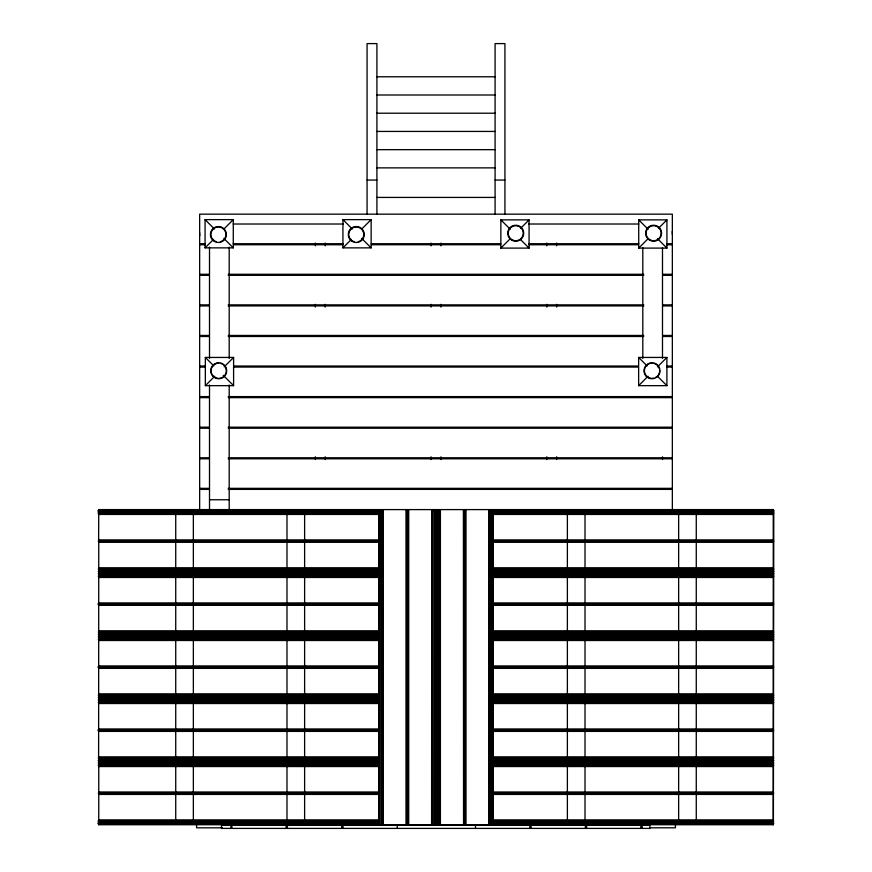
<?xml version="1.0" encoding="UTF-8"?>
<svg xmlns="http://www.w3.org/2000/svg" width="872" height="872" viewBox="0 0 872 872"><rect width="100%" height="100%" fill="white"/><g stroke="black" fill="none" stroke-linecap="round" stroke-linejoin="round"><path stroke-width="1.31" d="M379.255 514.447L98.612 514.447L98.22 510.807L98.612 509.597L773.388 509.597L773.78 510.807L773.388 824.727L98.612 824.727L98.22 823.506L98.612 819.876L379.255 819.876M379.255 542.319L98.612 542.319L98.754 509.597M379.255 766.543L98.612 766.543L98.754 539.899M379.255 605.342L98.612 605.342L98.22 604.133L98.612 602.923L379.255 602.923M379.255 668.377L98.612 668.377L98.22 667.156L98.612 665.946L379.255 665.946M379.255 731.401L98.612 731.401L98.22 730.18L98.612 728.97L379.255 728.97M98.754 824.727L98.754 756.852M98.754 567.77L98.754 577.471M98.754 630.794L98.754 640.495M98.754 693.829L98.754 703.519M98.754 791.994L98.754 794.425M773.246 824.727L773.246 509.597M205.073 247.866L205.073 219.624L233.282 219.624L233.282 247.866L205.073 247.866L213.531 239.386M223.875 229.031L233.282 219.624M224.05 365.433L224.126 365.357A7.663 7.663 0 0 1 222.534 377.413A7.663 7.663 0 0 1 211.307 372.758A7.663 7.663 0 0 1 218.709 363.123L218.709 363.221M342.936 247.866L342.936 219.624L371.145 219.624L371.145 247.866L342.936 247.866L351.394 239.386M361.738 229.031L371.145 219.624M205.345 385.653L233.598 385.653L233.598 357.444L205.345 357.444L205.345 385.653L214.763 376.257M224.18 366.85L233.598 357.444M500.855 248.106L500.855 219.864L529.064 219.864L529.064 248.106L500.855 248.106L510.262 238.688M520.606 228.333L529.064 219.864M638.718 248.106L638.718 219.864L666.927 219.864L666.927 248.106L638.718 248.106L648.125 238.688M658.469 228.333L666.927 219.864M638.642 385.653L666.895 385.653L666.895 357.444L638.642 357.444L638.642 385.653L648.059 376.257M657.477 366.85L666.895 357.444M376.911 76.78L495.089 76.78M376.911 94.994L495.089 94.994M376.911 113.218L495.089 113.218M376.911 131.432L495.089 131.432M376.911 149.657L495.089 149.657M376.911 167.871L495.089 167.871M367.068 180.057L376.911 180.057M495.089 180.057L504.932 180.057M376.911 197.421L495.089 197.421M233.216 224.017L343.35 224.017M528.65 224.017L638.784 224.017M199.655 243.713L205.105 243.713M233.216 243.713L343.35 243.713M371.298 243.713L500.702 243.713M528.65 243.713L638.784 243.713M666.895 243.713L672.345 243.713M199.655 244.749L205.105 244.749M233.707 244.749L342.685 244.749M371.298 244.749L500.702 244.749M529.315 244.749L638.293 244.749M666.895 244.749L672.345 244.749M199.655 274.288L209.193 274.288M228.257 274.288L643.743 274.288M662.807 274.288L672.345 274.288M199.655 275.323L209.193 275.323M228.257 275.323L643.743 275.323M662.807 275.323L672.345 275.323M199.655 304.873L209.193 304.873M228.257 304.873L643.743 304.873M662.807 304.873L672.345 304.873M199.655 305.909L209.193 305.909M228.257 305.909L643.743 305.909M662.807 305.909L672.345 305.909M199.655 335.448L209.193 335.448M228.257 335.448L643.743 335.448M662.807 335.448L672.345 335.448M199.655 336.483L209.193 336.483M228.257 336.483L643.743 336.483M662.807 336.483L672.345 336.483M199.655 366.033L205.105 366.033M233.707 366.033L638.293 366.033M666.895 366.033L672.345 366.033M199.655 367.068L205.105 367.068M233.707 367.068L638.293 367.068M666.895 367.068L672.345 367.068M199.655 396.607L209.193 396.607M228.257 396.607L672.345 396.607M199.655 397.643L209.193 397.643M228.257 397.643L672.345 397.643M199.655 427.193L209.193 427.193M228.257 427.193L672.345 427.193M199.655 428.228L209.193 428.228M228.257 428.228L672.345 428.228M199.655 457.767L209.193 457.767M228.257 457.767L672.345 457.767M199.655 458.803L209.193 458.803M228.257 458.803L672.345 458.803M199.655 488.342L209.193 488.342M228.257 488.342L672.345 488.342M199.655 489.388L209.193 489.388M228.257 489.388L672.345 489.388M209.509 499.754L229.194 499.754M98.22 510.807L378.84 510.807M493.16 510.807L773.78 510.807M98.612 512.017L379.255 512.017M492.745 512.017L773.388 512.017M98.22 513.237L378.84 513.237M493.16 513.237L773.78 513.237M492.745 514.447L773.388 514.447M98.612 539.899L379.255 539.899M492.745 539.899L773.388 539.899M98.22 541.109L378.84 541.109M493.16 541.109L773.78 541.109M492.745 542.319L773.388 542.319M98.612 567.77L379.255 567.77M492.745 567.77L773.388 567.77M98.22 568.991L378.84 568.991M493.16 568.991L773.78 568.991M98.612 570.201L379.255 570.201M492.745 570.201L773.388 570.201M98.22 571.411L378.84 571.411M493.16 571.411L773.78 571.411M98.612 572.621L379.255 572.621M492.745 572.621L773.388 572.621M98.22 573.831L378.84 573.831M493.16 573.831L773.78 573.831M98.612 575.051L379.255 575.051M492.745 575.051L773.388 575.051M98.22 576.261L378.84 576.261M493.16 576.261L773.78 576.261M98.612 577.471L379.255 577.471M492.745 577.471L773.388 577.471M492.745 602.923L773.388 602.923M98.22 604.133L378.84 604.133M493.16 604.133L773.78 604.133M492.745 605.342L773.388 605.342M98.612 630.794L379.255 630.794M492.745 630.794L773.388 630.794M98.22 632.015L378.84 632.015M493.16 632.015L773.78 632.015M98.612 633.225L379.255 633.225M492.745 633.225L773.388 633.225M98.22 634.434L378.84 634.434M493.16 634.434L773.78 634.434M98.612 635.644L379.255 635.644M492.745 635.644L773.388 635.644M98.22 636.854L378.84 636.854M493.16 636.854L773.78 636.854M98.612 638.075L379.255 638.075M492.745 638.075L773.388 638.075M98.22 639.285L378.84 639.285M493.16 639.285L773.78 639.285M98.612 640.495L379.255 640.495M492.745 640.495L773.388 640.495M492.745 665.946L773.388 665.946M98.22 667.156L378.84 667.156M493.16 667.156L773.78 667.156M492.745 668.377L773.388 668.377M98.612 693.829L379.255 693.829M492.745 693.829L773.388 693.829M98.22 695.038L378.84 695.038M493.16 695.038L773.78 695.038M98.612 696.248L379.255 696.248M492.745 696.248L773.388 696.248M98.22 697.458L378.84 697.458M493.16 697.458L773.78 697.458M98.612 698.668L379.255 698.668M492.745 698.668L773.388 698.668M98.22 699.889L378.84 699.889M493.16 699.889L773.78 699.889M98.612 701.099L379.255 701.099M492.745 701.099L773.388 701.099M98.22 702.309L378.84 702.309M493.16 702.309L773.78 702.309M98.612 703.519L379.255 703.519M492.745 703.519L773.388 703.519M492.745 728.97L773.388 728.97M98.22 730.18L378.84 730.18M493.16 730.18L773.78 730.18M492.745 731.401L773.388 731.401M98.612 756.852L379.255 756.852M492.745 756.852L773.388 756.852M98.22 758.062L378.84 758.062M493.16 758.062L773.78 758.062M98.612 759.272L379.255 759.272M492.745 759.272L773.388 759.272M98.22 760.482L378.84 760.482M493.16 760.482L773.78 760.482M98.612 761.692L379.255 761.692M492.745 761.692L773.388 761.692M98.22 762.913L378.84 762.913M493.16 762.913L773.78 762.913M98.612 764.123L379.255 764.123M492.745 764.123L773.388 764.123M98.22 765.333L378.84 765.333M493.16 765.333L773.78 765.333M492.745 766.543L773.388 766.543M98.612 791.994L379.255 791.994M492.745 791.994L773.388 791.994M98.22 793.215L378.84 793.215M493.16 793.215L773.78 793.215M98.612 794.425L379.255 794.425M492.745 794.425L773.388 794.425M492.745 819.876L773.388 819.876M98.22 821.086L378.84 821.086M493.16 821.086L773.78 821.086M98.612 822.296L379.255 822.296M492.745 822.296L773.388 822.296M98.22 823.506L378.84 823.506M493.16 823.506L773.78 823.506M222.436 827.811L196.582 827.811L196.582 824.705M649.564 827.811L675.418 827.801L675.418 824.705M638.642 357.444L647.122 365.913M657.477 376.257L666.895 385.653M205.345 357.444L213.825 365.913M223.232 375.309L233.598 385.653M638.718 219.864L648.125 229.271M657.532 238.688L666.927 248.106M500.855 219.864L510.262 229.271M520.606 239.626L529.064 248.106M342.936 219.624L352.343 229.031M361.738 238.448L371.145 247.866M205.073 219.624L214.468 229.031M223.875 238.448L233.282 247.866M655.777 377.314L655.831 377.413A7.663 7.663 0 0 0 659.668 370.774M672.279 231.385L672.388 234.481M199.612 232.595L199.721 235.702M696.27 510.959L696.27 823.364M678.645 510.959L678.645 823.364M672.345 509.913L672.345 214.163L199.655 214.163L199.655 509.913M662.491 247.735L662.491 358.468M662.491 456.819L662.491 459.544M652.005 363.221L652.005 363.123A7.663 7.663 0 0 0 644.408 371.777A7.663 7.663 0 0 0 653.989 378.175M642.806 247.735L642.806 358.468M642.152 828.4L642.152 825.326L649.869 825.326L649.869 828.4L221.499 828.4L221.499 825.326L230.971 825.326L230.971 828.4M640.909 828.4L640.909 825.326L586.594 825.326L586.594 828.4M585.363 828.4L585.363 825.326L531.048 825.326L531.048 828.4M585.014 510.959L585.014 823.364M567.378 510.959L567.378 823.364M556.63 243.07L556.63 245.795M556.63 304.339L556.63 307.064M556.63 456.819L556.63 459.544M546.788 243.07L546.788 245.795M546.788 304.339L546.788 307.064M546.788 456.819L546.788 459.544M529.816 828.4L529.816 825.326L342.947 825.326L342.947 828.4M504.932 214.163L504.932 43.6L495.089 43.6L495.089 214.163M493.28 509.597L493.28 824.727M493.149 509.597L493.149 824.727M492.462 509.597L492.571 824.727M491.078 509.597L491.078 824.727M490.947 509.597L490.947 824.727M490.249 509.597L490.369 824.727M488.876 509.597L488.876 824.727M488.745 509.597L488.745 824.727M475.491 825.326L475.491 828.4M465.746 509.597L465.746 824.727M465.604 509.597L465.604 824.727M465.038 509.597L465.038 824.727M464.918 509.597L464.918 824.727M463.403 509.597L463.544 824.727M440.927 243.07L440.927 245.795M440.927 304.339L440.927 307.064M440.927 456.819L440.927 459.544M440.404 509.597L440.404 824.727M440.273 509.597L440.273 824.727M439.695 509.597L439.575 824.727M438.202 509.597L438.202 824.727M438.071 509.597L438.071 824.727M437.493 509.597L437.493 824.727M437.373 509.597L437.373 824.727M436.142 509.597L436.142 824.727M436 509.597L436 824.727M435.858 509.597L435.858 824.727M434.627 509.597L434.507 824.727M433.798 509.597L433.929 824.727M432.305 509.597L432.425 824.727M431.727 509.597L431.596 824.727M431.073 243.07L431.073 245.795M431.073 304.339L431.073 307.064M431.073 456.819L431.073 459.544M408.597 509.597L408.597 824.727M408.456 509.597L408.456 824.727M407.082 509.597L407.082 824.727M406.962 509.597L406.962 824.727M406.396 509.597L406.396 824.727M406.254 509.597L406.254 824.727M397.261 825.326L397.261 828.4M383.255 509.597L383.255 824.727M383.124 509.597L383.124 824.727M381.631 509.597L381.751 824.727M380.922 509.597L381.053 824.727M379.538 509.597L379.538 824.727M379.429 509.597L379.429 824.727M378.721 509.597L378.851 824.727M376.911 214.163L376.911 43.6L367.068 43.6L367.068 214.163M341.704 828.4L341.704 825.326L287.389 825.326L287.389 828.4M325.212 243.07L325.212 245.795M325.212 304.339L325.212 307.064M325.212 456.819L325.212 459.544M315.37 243.07L315.37 245.795M315.37 304.339L315.37 307.064M315.37 456.819L315.37 459.544M304.622 510.959L304.622 823.364M286.986 510.959L286.986 823.364M286.158 828.4L286.158 825.326L231.843 825.326L231.843 828.4M229.194 247.125L229.194 358.468M229.194 384.988L229.194 509.597M209.509 247.125L209.509 358.468M209.509 384.988L209.509 509.597M193.355 510.959L193.355 823.364M175.73 510.959L175.73 823.364M220.692 363.373A7.663 7.663 0 0 1 222.534 364.147M653.989 363.373A7.663 7.663 0 0 1 659.406 368.791M354.315 241.795A7.554 7.554 0 0 1 350.075 230.175A7.554 7.554 0 0 1 362.447 230.175A7.554 7.554 0 0 1 358.218 241.795M216.441 241.795A7.554 7.554 0 0 1 212.212 230.175A7.554 7.554 0 0 1 224.584 230.175A7.554 7.554 0 0 1 220.354 241.795M213.051 376.432A8.001 8.001 0 0 0 226.437 372.845A8.001 8.001 0 0 0 216.638 363.046A8.001 8.001 0 0 0 213.051 376.432M646.348 376.432A8.001 8.001 0 0 0 659.733 372.845A8.001 8.001 0 0 0 649.934 363.046A8.001 8.001 0 0 0 646.348 376.432M352.266 241.435A8.001 8.001 0 0 0 364.267 234.503A8.001 8.001 0 0 0 352.266 227.581A8.001 8.001 0 0 0 352.266 241.435M214.403 241.435A8.001 8.001 0 0 0 226.404 234.503A8.001 8.001 0 0 0 214.403 227.581A8.001 8.001 0 0 0 214.403 241.435M510.393 238.557A7.554 7.554 0 0 0 523.026 235.168A7.554 7.554 0 0 0 513.782 225.924A7.554 7.554 0 0 0 510.393 238.557M511.733 240.149A8.001 8.001 0 0 0 523.734 233.216A8.001 8.001 0 0 0 511.733 226.284A8.001 8.001 0 0 0 511.733 240.149M648.267 238.557A7.554 7.554 0 0 0 660.9 235.168A7.554 7.554 0 0 0 651.646 225.924A7.554 7.554 0 0 0 648.267 238.557M649.596 240.149A8.001 8.001 0 0 0 661.608 233.216A8.001 8.001 0 0 0 649.596 226.284A8.001 8.001 0 0 0 649.596 240.149"/></g></svg>
